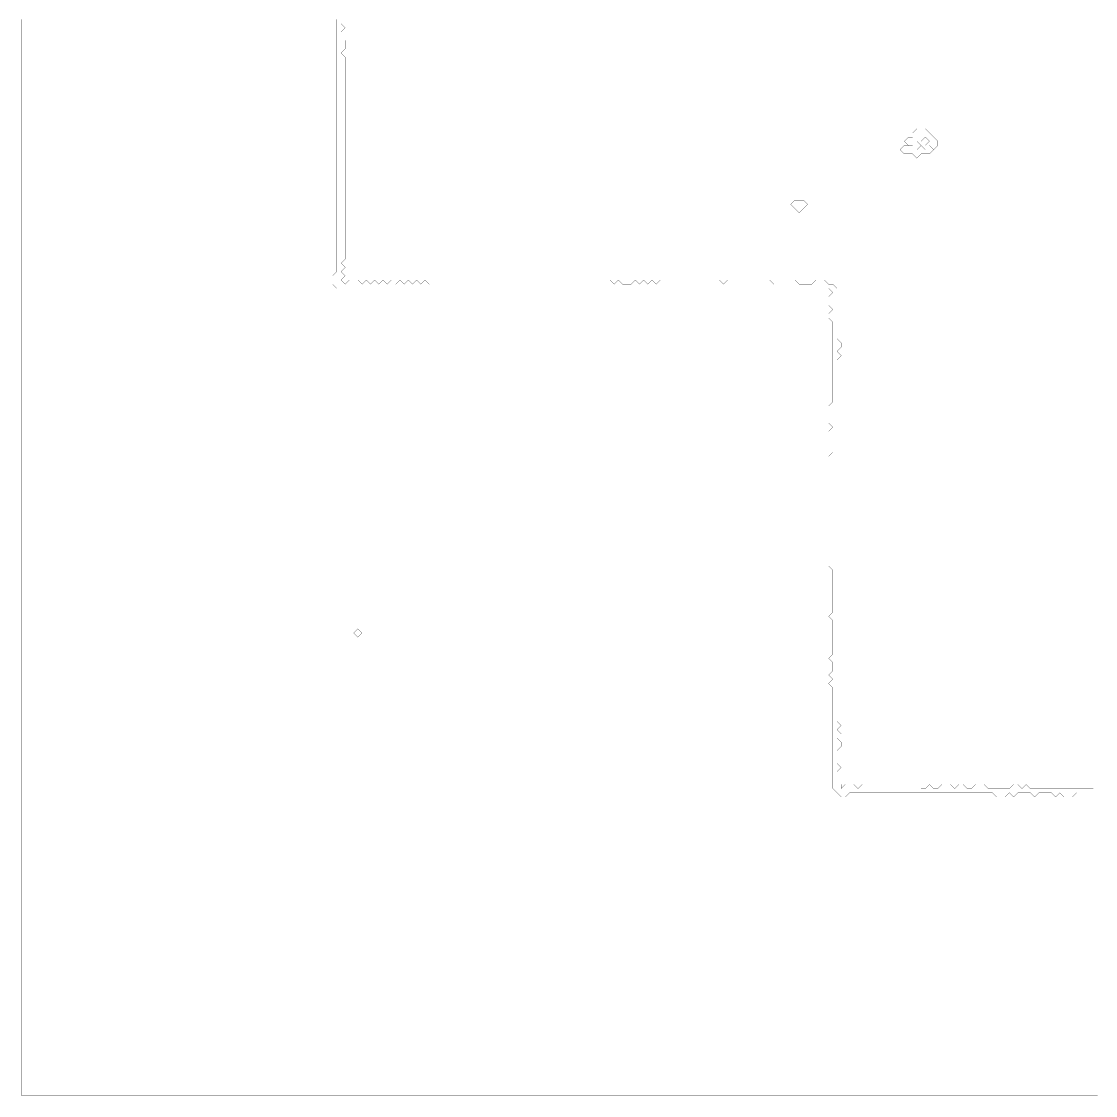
# Model space of a CAD drawing. Header units: metres. Extents: x 0 to 5070, y -5070 to 0.
# Drawn here: x 0 to 2535, y -5070 to -2535 of the extents above; entities that cross this region are included whole.
import ezdxf

# ---------------------------------------------------------------- set-up
doc = ezdxf.new("R2010")
doc.units = ezdxf.units.M
doc.layers.add('conductor', color=1, linetype='Continuous')
doc.layers.add('substrate', color=5, linetype='Continuous')

msp = doc.modelspace()

# ---------------------------------------------------------------- linework, layer by layer
at = {"layer": 'conductor', "const_width": 0.5}
msp.add_lwpolyline([(754.0625, -2530.078125), (754.0625, -2540), (763.984375, -2549.921875), (754.0625, -2559.84375), (754.0625, -2569.765625), (763.984375, -2579.6875), (763.984375, -2589.609375), (763.984375, -2599.53125), (754.0625, -2609.453125), (763.984375, -2619.375), (763.984375, -2629.296875), (763.984375, -2639.21875), (763.984375, -2649.140625), (763.984375, -2659.0625), (763.984375, -2668.984375), (763.984375, -2678.90625), (763.984375, -2688.828125), (763.984375, -2698.75), (763.984375, -2708.671875), (763.984375, -2718.59375), (763.984375, -2728.515625), (763.984375, -2738.4375), (763.984375, -2748.359375), (763.984375, -2758.28125), (763.984375, -2768.203125), (763.984375, -2778.125), (763.984375, -2788.046875), (763.984375, -2797.96875), (763.984375, -2807.890625), (763.984375, -2817.8125), (763.984375, -2827.734375), (763.984375, -2837.65625), (763.984375, -2847.578125), (763.984375, -2857.5), (763.984375, -2867.421875), (763.984375, -2877.34375), (763.984375, -2887.265625), (763.984375, -2897.1875), (763.984375, -2907.109375), (763.984375, -2917.03125), (763.984375, -2926.953125), (763.984375, -2936.875), (763.984375, -2946.796875), (763.984375, -2956.71875), (763.984375, -2966.640625), (763.984375, -2976.5625), (763.984375, -2986.484375), (763.984375, -2996.40625), (763.984375, -3006.328125), (763.984375, -3016.25), (763.984375, -3026.171875), (763.984375, -3036.09375), (763.984375, -3046.015625), (763.984375, -3055.9375), (763.984375, -3065.859375), (763.984375, -3075.78125), (763.984375, -3085.703125), (763.984375, -3095.625), (754.0625, -3105.546875), (763.984375, -3115.46875), (754.0625, -3125.390625), (763.984375, -3135.3125), (754.0625, -3145.234375), (763.984375, -3155.15625), (773.90625, -3145.234375), (783.828125, -3145.234375), (793.75, -3145.234375), (803.671875, -3155.15625), (813.59375, -3145.234375), (823.515625, -3155.15625), (833.4375, -3145.234375), (843.359375, -3155.15625), (853.28125, -3145.234375), (863.203125, -3155.15625), (873.125, -3145.234375), (883.046875, -3155.15625), (892.96875, -3145.234375), (902.890625, -3155.15625), (912.8125, -3145.234375), (922.734375, -3155.15625), (932.65625, -3145.234375), (942.578125, -3155.15625), (952.5, -3145.234375), (962.421875, -3155.15625), (972.34375, -3145.234375), (982.265625, -3145.234375), (992.1875, -3145.234375), (1002.109375, -3145.234375), (1012.03125, -3145.234375), (1021.953125, -3145.234375), (1031.875, -3145.234375), (1041.796875, -3145.234375), (1051.71875, -3145.234375), (1061.640625, -3145.234375), (1071.5625, -3145.234375), (1081.484375, -3145.234375), (1091.40625, -3145.234375), (1101.328125, -3145.234375), (1111.25, -3145.234375), (1121.171875, -3145.234375), (1131.09375, -3145.234375), (1141.015625, -3145.234375), (1150.9375, -3145.234375), (1160.859375, -3145.234375), (1170.78125, -3145.234375), (1180.703125, -3145.234375), (1190.625, -3145.234375), (1200.546875, -3145.234375), (1210.46875, -3145.234375), (1220.390625, -3145.234375), (1230.3125, -3145.234375), (1240.234375, -3145.234375), (1250.15625, -3145.234375), (1260.078125, -3145.234375), (1270, -3145.234375), (1279.921875, -3145.234375), (1289.84375, -3145.234375), (1299.765625, -3145.234375), (1309.6875, -3145.234375), (1319.609375, -3145.234375), (1329.53125, -3145.234375), (1339.453125, -3145.234375), (1349.375, -3145.234375), (1359.296875, -3145.234375), (1369.21875, -3145.234375), (1379.140625, -3145.234375), (1389.0625, -3145.234375), (1398.984375, -3155.15625), (1408.90625, -3145.234375), (1418.828125, -3155.15625), (1428.75, -3155.15625), (1438.671875, -3155.15625), (1448.59375, -3145.234375), (1458.515625, -3155.15625), (1468.4375, -3145.234375), (1478.359375, -3155.15625), (1488.28125, -3145.234375), (1498.203125, -3155.15625), (1508.125, -3145.234375), (1518.046875, -3145.234375), (1527.96875, -3145.234375), (1537.890625, -3145.234375), (1547.8125, -3145.234375), (1557.734375, -3145.234375), (1567.65625, -3145.234375), (1577.578125, -3145.234375), (1587.5, -3145.234375), (1597.421875, -3145.234375), (1607.34375, -3145.234375), (1617.265625, -3145.234375), (1627.1875, -3145.234375), (1637.109375, -3145.234375), (1647.03125, -3145.234375), (1656.953125, -3155.15625), (1666.875, -3145.234375), (1676.796875, -3145.234375), (1686.71875, -3145.234375), (1696.640625, -3145.234375), (1706.5625, -3145.234375), (1716.484375, -3145.234375), (1726.40625, -3145.234375), (1736.328125, -3145.234375), (1746.25, -3145.234375), (1756.171875, -3145.234375), (1766.09375, -3145.234375), (1776.015625, -3155.15625), (1785.9375, -3145.234375), (1795.859375, -3145.234375), (1805.78125, -3145.234375), (1815.703125, -3145.234375), (1825.625, -3145.234375), (1835.546875, -3155.15625), (1845.46875, -3155.15625), (1855.390625, -3155.15625), (1865.3125, -3155.15625), (1875.234375, -3145.234375), (1885.15625, -3145.234375), (1895.078125, -3145.234375), (1905, -3155.15625), (1914.921875, -3155.15625), (1924.84375, -3165.078125), (1924.84375, -3175), (1924.84375, -3184.921875), (1924.84375, -3194.84375), (1924.84375, -3204.765625), (1924.84375, -3214.6875), (1924.84375, -3224.609375), (1924.84375, -3234.53125), (1924.84375, -3244.453125), (1924.84375, -3254.375), (1924.84375, -3264.296875), (1924.84375, -3274.21875), (1924.84375, -3284.140625), (1934.765625, -3294.0625), (1934.765625, -3303.984375), (1924.84375, -3313.90625), (1934.765625, -3323.828125), (1924.84375, -3333.75), (1924.84375, -3343.671875), (1924.84375, -3353.59375), (1924.84375, -3363.515625), (1924.84375, -3373.4375), (1924.84375, -3383.359375), (1924.84375, -3393.28125), (1924.84375, -3403.203125), (1924.84375, -3413.125), (1924.84375, -3423.046875), (1924.84375, -3432.96875), (1924.84375, -3442.890625), (1924.84375, -3452.8125), (1924.84375, -3462.734375), (1924.84375, -3472.65625), (1924.84375, -3482.578125), (1924.84375, -3492.5), (1924.84375, -3502.421875), (1924.84375, -3512.34375), (1924.84375, -3522.265625), (1924.84375, -3532.1875), (1924.84375, -3542.109375), (1924.84375, -3552.03125), (1924.84375, -3561.953125), (1924.84375, -3571.875), (1924.84375, -3581.796875), (1924.84375, -3591.71875), (1924.84375, -3601.640625), (1924.84375, -3611.5625), (1924.84375, -3621.484375), (1924.84375, -3631.40625), (1924.84375, -3641.328125), (1924.84375, -3651.25), (1924.84375, -3661.171875), (1924.84375, -3671.09375), (1924.84375, -3681.015625), (1924.84375, -3690.9375), (1924.84375, -3700.859375), (1924.84375, -3710.78125), (1924.84375, -3720.703125), (1924.84375, -3730.625), (1924.84375, -3740.546875), (1924.84375, -3750.46875), (1924.84375, -3760.390625), (1924.84375, -3770.3125), (1924.84375, -3780.234375), (1924.84375, -3790.15625), (1924.84375, -3800.078125), (1924.84375, -3810), (1924.84375, -3819.921875), (1924.84375, -3829.84375), (1924.84375, -3839.765625), (1924.84375, -3849.6875), (1924.84375, -3859.609375), (1924.84375, -3869.53125), (1924.84375, -3879.453125), (1924.84375, -3889.375), (1924.84375, -3899.296875), (1924.84375, -3909.21875), (1924.84375, -3919.140625), (1924.84375, -3929.0625), (1924.84375, -3938.984375), (1924.84375, -3948.90625), (1924.84375, -3958.828125), (1924.84375, -3968.75), (1924.84375, -3978.671875), (1924.84375, -3988.59375), (1924.84375, -3998.515625), (1924.84375, -4008.4375), (1924.84375, -4018.359375), (1924.84375, -4028.28125), (1924.84375, -4038.203125), (1924.84375, -4048.125), (1924.84375, -4058.046875), (1924.84375, -4067.96875), (1924.84375, -4077.890625), (1924.84375, -4087.8125), (1924.84375, -4097.734375), (1924.84375, -4107.65625), (1924.84375, -4117.578125), (1924.84375, -4127.5), (1924.84375, -4137.421875), (1924.84375, -4147.34375), (1924.84375, -4157.265625), (1924.84375, -4167.1875), (1924.84375, -4177.109375), (1924.84375, -4187.03125), (1934.765625, -4196.953125), (1924.84375, -4206.875), (1934.765625, -4216.796875), (1924.84375, -4226.71875), (1934.765625, -4236.640625), (1934.765625, -4246.5625), (1924.84375, -4256.484375), (1924.84375, -4266.40625), (1924.84375, -4276.328125), (1924.84375, -4286.25), (1934.765625, -4296.171875), (1924.84375, -4306.09375), (1924.84375, -4316.015625), (1924.84375, -4325.9375), (1934.765625, -4335.859375), (1934.765625, -4345.78125), (1944.6875, -4335.859375), (1954.609375, -4335.859375), (1964.53125, -4335.859375), (1974.453125, -4345.78125), (1984.375, -4335.859375), (1994.296875, -4335.859375), (2004.21875, -4335.859375), (2014.140625, -4335.859375), (2024.0625, -4335.859375), (2033.984375, -4335.859375), (2043.90625, -4335.859375), (2053.828125, -4335.859375), (2063.75, -4335.859375), (2073.671875, -4335.859375), (2083.59375, -4335.859375), (2093.515625, -4335.859375), (2103.4375, -4335.859375), (2113.359375, -4335.859375), (2123.28125, -4345.78125), (2133.203125, -4345.78125), (2143.125, -4335.859375), (2153.046875, -4345.78125), (2162.96875, -4345.78125), (2172.890625, -4335.859375), (2182.8125, -4335.859375), (2192.734375, -4335.859375), (2202.65625, -4345.78125), (2212.578125, -4335.859375), (2222.5, -4335.859375), (2232.421875, -4345.78125), (2242.34375, -4345.78125), (2252.265625, -4335.859375), (2262.1875, -4335.859375), (2272.109375, -4335.859375), (2282.03125, -4345.78125), (2291.953125, -4345.78125), (2301.875, -4345.78125), (2311.796875, -4345.78125), (2321.71875, -4345.78125), (2331.640625, -4345.78125), (2341.5625, -4335.859375), (2351.484375, -4335.859375), (2361.40625, -4345.78125), (2371.328125, -4335.859375), (2381.25, -4345.78125), (2391.171875, -4345.78125), (2401.09375, -4345.78125), (2411.015625, -4345.78125), (2420.9375, -4345.78125), (2430.859375, -4345.78125), (2440.78125, -4345.78125), (2450.703125, -4345.78125), (2460.625, -4345.78125), (2470.546875, -4345.78125), (2480.46875, -4345.78125), (2490.390625, -4345.78125), (2500.3125, -4345.78125), (2510.234375, -4345.78125), (2520.15625, -4345.78125), (2530.078125, -4345.78125), (2540, -4355.703125)], dxfattribs=at)
for points in [[(2103.4375, -2797.96875), (2113.359375, -2788.046875), (2123.28125, -2788.046875), (2133.203125, -2788.046875), (2143.125, -2797.96875), (2153.046875, -2807.890625), (2162.96875, -2817.8125), (2162.96875, -2827.734375), (2153.046875, -2837.65625), (2143.125, -2827.734375), (2153.046875, -2837.65625), (2143.125, -2847.578125), (2133.203125, -2847.578125), (2123.28125, -2847.578125), (2113.359375, -2857.5), (2103.4375, -2847.578125), (2093.515625, -2847.578125), (2083.59375, -2847.578125), (2073.671875, -2837.65625), (2083.59375, -2827.734375), (2093.515625, -2827.734375), (2103.4375, -2827.734375), (2093.515625, -2827.734375), (2083.59375, -2817.8125), (2093.515625, -2807.890625), (2103.4375, -2807.890625)], [(1815.703125, -2966.640625), (1825.625, -2956.71875), (1835.546875, -2956.71875), (1845.46875, -2956.71875), (1855.390625, -2966.640625), (1845.46875, -2976.5625), (1835.546875, -2986.484375), (1825.625, -2976.5625)]]:
    msp.add_lwpolyline(points, close=True, dxfattribs=at)
at = {"layer": 'substrate', "const_width": 0.5}
for points in [[(0, -2530.078125), (0, -2540), (0, -2549.921875), (0, -2559.84375), (0, -2569.765625), (0, -2579.6875), (0, -2589.609375), (0, -2599.53125), (0, -2609.453125), (0, -2619.375), (0, -2629.296875), (0, -2639.21875), (0, -2649.140625), (0, -2659.0625), (0, -2668.984375), (0, -2678.90625), (0, -2688.828125), (0, -2698.75), (0, -2708.671875), (0, -2718.59375), (0, -2728.515625), (0, -2738.4375), (0, -2748.359375), (0, -2758.28125), (0, -2768.203125), (0, -2778.125), (0, -2788.046875), (0, -2797.96875), (0, -2807.890625), (0, -2817.8125), (0, -2827.734375), (0, -2837.65625), (0, -2847.578125), (0, -2857.5), (0, -2867.421875), (0, -2877.34375), (0, -2887.265625), (0, -2897.1875), (0, -2907.109375), (0, -2917.03125), (0, -2926.953125), (0, -2936.875), (0, -2946.796875), (0, -2956.71875), (0, -2966.640625), (0, -2976.5625), (0, -2986.484375), (0, -2996.40625), (0, -3006.328125), (0, -3016.25), (0, -3026.171875), (0, -3036.09375), (0, -3046.015625), (0, -3055.9375), (0, -3065.859375), (0, -3075.78125), (0, -3085.703125), (0, -3095.625), (0, -3105.546875), (0, -3115.46875), (0, -3125.390625), (0, -3135.3125), (0, -3145.234375), (0, -3155.15625), (0, -3165.078125), (0, -3175), (0, -3184.921875), (0, -3194.84375), (0, -3204.765625), (0, -3214.6875), (0, -3224.609375), (0, -3234.53125), (0, -3244.453125), (0, -3254.375), (0, -3264.296875), (0, -3274.21875), (0, -3284.140625), (0, -3294.0625), (0, -3303.984375), (0, -3313.90625), (0, -3323.828125), (0, -3333.75), (0, -3343.671875), (0, -3353.59375), (0, -3363.515625), (0, -3373.4375), (0, -3383.359375), (0, -3393.28125), (0, -3403.203125), (0, -3413.125), (0, -3423.046875), (0, -3432.96875), (0, -3442.890625), (0, -3452.8125), (0, -3462.734375), (0, -3472.65625), (0, -3482.578125), (0, -3492.5), (0, -3502.421875), (0, -3512.34375), (0, -3522.265625), (0, -3532.1875), (0, -3542.109375), (0, -3552.03125), (0, -3561.953125), (0, -3571.875), (0, -3581.796875), (0, -3591.71875), (0, -3601.640625), (0, -3611.5625), (0, -3621.484375), (0, -3631.40625), (0, -3641.328125), (0, -3651.25), (0, -3661.171875), (0, -3671.09375), (0, -3681.015625), (0, -3690.9375), (0, -3700.859375), (0, -3710.78125), (0, -3720.703125), (0, -3730.625), (0, -3740.546875), (0, -3750.46875), (0, -3760.390625), (0, -3770.3125), (0, -3780.234375), (0, -3790.15625), (0, -3800.078125), (0, -3810), (0, -3819.921875), (0, -3829.84375), (0, -3839.765625), (0, -3849.6875), (0, -3859.609375), (0, -3869.53125), (0, -3879.453125), (0, -3889.375), (0, -3899.296875), (0, -3909.21875), (0, -3919.140625), (0, -3929.0625), (0, -3938.984375), (0, -3948.90625), (0, -3958.828125), (0, -3968.75), (0, -3978.671875), (0, -3988.59375), (0, -3998.515625), (0, -4008.4375), (0, -4018.359375), (0, -4028.28125), (0, -4038.203125), (0, -4048.125), (0, -4058.046875), (0, -4067.96875), (0, -4077.890625), (0, -4087.8125), (0, -4097.734375), (0, -4107.65625), (0, -4117.578125), (0, -4127.5), (0, -4137.421875), (0, -4147.34375), (0, -4157.265625), (0, -4167.1875), (0, -4177.109375), (0, -4187.03125), (0, -4196.953125), (0, -4206.875), (0, -4216.796875), (0, -4226.71875), (0, -4236.640625), (0, -4246.5625), (0, -4256.484375), (0, -4266.40625), (0, -4276.328125), (0, -4286.25), (0, -4296.171875), (0, -4306.09375), (0, -4316.015625), (0, -4325.9375), (0, -4335.859375), (0, -4345.78125), (0, -4355.703125), (0, -4365.625), (0, -4375.546875), (0, -4385.46875), (0, -4395.390625), (0, -4405.3125), (0, -4415.234375), (0, -4425.15625), (0, -4435.078125), (0, -4445), (0, -4454.921875), (0, -4464.84375), (0, -4474.765625), (0, -4484.6875), (0, -4494.609375), (0, -4504.53125), (0, -4514.453125), (0, -4524.375), (0, -4534.296875), (0, -4544.21875), (0, -4554.140625), (0, -4564.0625), (0, -4573.984375), (0, -4583.90625), (0, -4593.828125), (0, -4603.75), (0, -4613.671875), (0, -4623.59375), (0, -4633.515625), (0, -4643.4375), (0, -4653.359375), (0, -4663.28125), (0, -4673.203125), (0, -4683.125), (0, -4693.046875), (0, -4702.96875), (0, -4712.890625), (0, -4722.8125), (0, -4732.734375), (0, -4742.65625), (0, -4752.578125), (0, -4762.5), (0, -4772.421875), (0, -4782.34375), (0, -4792.265625), (0, -4802.1875), (0, -4812.109375), (0, -4822.03125), (0, -4831.953125), (0, -4841.875), (0, -4851.796875), (0, -4861.71875), (0, -4871.640625), (0, -4881.5625), (0, -4891.484375), (0, -4901.40625), (0, -4911.328125), (0, -4921.25), (0, -4931.171875), (0, -4941.09375), (0, -4951.015625), (0, -4960.9375), (0, -4970.859375), (0, -4980.78125), (0, -4990.703125), (0, -5000.625), (0, -5010.546875), (0, -5020.46875), (0, -5030.390625), (0, -5040.3125), (0, -5050.234375), (0, -5060.15625), (0, -5070.078125), (9.921875, -5070.078125), (19.84375, -5070.078125), (29.765625, -5070.078125), (39.6875, -5070.078125), (49.609375, -5070.078125), (59.53125, -5070.078125), (69.453125, -5070.078125), (79.375, -5070.078125), (89.296875, -5070.078125), (99.21875, -5070.078125), (109.140625, -5070.078125), (119.0625, -5070.078125), (128.984375, -5070.078125), (138.90625, -5070.078125), (148.828125, -5070.078125), (158.75, -5070.078125), (168.671875, -5070.078125), (178.59375, -5070.078125), (188.515625, -5070.078125), (198.4375, -5070.078125), (208.359375, -5070.078125), (218.28125, -5070.078125), (228.203125, -5070.078125), (238.125, -5070.078125), (248.046875, -5070.078125), (257.96875, -5070.078125), (267.890625, -5070.078125), (277.8125, -5070.078125), (287.734375, -5070.078125), (297.65625, -5070.078125), (307.578125, -5070.078125), (317.5, -5070.078125), (327.421875, -5070.078125), (337.34375, -5070.078125), (347.265625, -5070.078125), (357.1875, -5070.078125), (367.109375, -5070.078125), (377.03125, -5070.078125), (386.953125, -5070.078125), (396.875, -5070.078125), (406.796875, -5070.078125), (416.71875, -5070.078125), (426.640625, -5070.078125), (436.5625, -5070.078125), (446.484375, -5070.078125), (456.40625, -5070.078125), (466.328125, -5070.078125), (476.25, -5070.078125), (486.171875, -5070.078125), (496.09375, -5070.078125), (506.015625, -5070.078125), (515.9375, -5070.078125), (525.859375, -5070.078125), (535.78125, -5070.078125), (545.703125, -5070.078125), (555.625, -5070.078125), (565.546875, -5070.078125), (575.46875, -5070.078125), (585.390625, -5070.078125), (595.3125, -5070.078125), (605.234375, -5070.078125), (615.15625, -5070.078125), (625.078125, -5070.078125), (635, -5070.078125), (644.921875, -5070.078125), (654.84375, -5070.078125), (664.765625, -5070.078125), (674.6875, -5070.078125), (684.609375, -5070.078125), (694.53125, -5070.078125), (704.453125, -5070.078125), (714.375, -5070.078125), (724.296875, -5070.078125), (734.21875, -5070.078125), (744.140625, -5070.078125), (754.0625, -5070.078125), (763.984375, -5070.078125), (773.90625, -5070.078125), (783.828125, -5070.078125), (793.75, -5070.078125), (803.671875, -5070.078125), (813.59375, -5070.078125), (823.515625, -5070.078125), (833.4375, -5070.078125), (843.359375, -5070.078125), (853.28125, -5070.078125), (863.203125, -5070.078125), (873.125, -5070.078125), (883.046875, -5070.078125), (892.96875, -5070.078125), (902.890625, -5070.078125), (912.8125, -5070.078125), (922.734375, -5070.078125), (932.65625, -5070.078125), (942.578125, -5070.078125), (952.5, -5070.078125), (962.421875, -5070.078125), (972.34375, -5070.078125), (982.265625, -5070.078125), (992.1875, -5070.078125), (1002.109375, -5070.078125), (1012.03125, -5070.078125), (1021.953125, -5070.078125), (1031.875, -5070.078125), (1041.796875, -5070.078125), (1051.71875, -5070.078125), (1061.640625, -5070.078125), (1071.5625, -5070.078125), (1081.484375, -5070.078125), (1091.40625, -5070.078125), (1101.328125, -5070.078125), (1111.25, -5070.078125), (1121.171875, -5070.078125), (1131.09375, -5070.078125), (1141.015625, -5070.078125), (1150.9375, -5070.078125), (1160.859375, -5070.078125), (1170.78125, -5070.078125), (1180.703125, -5070.078125), (1190.625, -5070.078125), (1200.546875, -5070.078125), (1210.46875, -5070.078125), (1220.390625, -5070.078125), (1230.3125, -5070.078125), (1240.234375, -5070.078125), (1250.15625, -5070.078125), (1260.078125, -5070.078125), (1270, -5070.078125), (1279.921875, -5070.078125), (1289.84375, -5070.078125), (1299.765625, -5070.078125), (1309.6875, -5070.078125), (1319.609375, -5070.078125), (1329.53125, -5070.078125), (1339.453125, -5070.078125), (1349.375, -5070.078125), (1359.296875, -5070.078125), (1369.21875, -5070.078125), (1379.140625, -5070.078125), (1389.0625, -5070.078125), (1398.984375, -5070.078125), (1408.90625, -5070.078125), (1418.828125, -5070.078125), (1428.75, -5070.078125), (1438.671875, -5070.078125), (1448.59375, -5070.078125), (1458.515625, -5070.078125), (1468.4375, -5070.078125), (1478.359375, -5070.078125), (1488.28125, -5070.078125), (1498.203125, -5070.078125), (1508.125, -5070.078125), (1518.046875, -5070.078125), (1527.96875, -5070.078125), (1537.890625, -5070.078125), (1547.8125, -5070.078125), (1557.734375, -5070.078125), (1567.65625, -5070.078125), (1577.578125, -5070.078125), (1587.5, -5070.078125), (1597.421875, -5070.078125), (1607.34375, -5070.078125), (1617.265625, -5070.078125), (1627.1875, -5070.078125), (1637.109375, -5070.078125), (1647.03125, -5070.078125), (1656.953125, -5070.078125), (1666.875, -5070.078125), (1676.796875, -5070.078125), (1686.71875, -5070.078125), (1696.640625, -5070.078125), (1706.5625, -5070.078125), (1716.484375, -5070.078125), (1726.40625, -5070.078125), (1736.328125, -5070.078125), (1746.25, -5070.078125), (1756.171875, -5070.078125), (1766.09375, -5070.078125), (1776.015625, -5070.078125), (1785.9375, -5070.078125), (1795.859375, -5070.078125), (1805.78125, -5070.078125), (1815.703125, -5070.078125), (1825.625, -5070.078125), (1835.546875, -5070.078125), (1845.46875, -5070.078125), (1855.390625, -5070.078125), (1865.3125, -5070.078125), (1875.234375, -5070.078125), (1885.15625, -5070.078125), (1895.078125, -5070.078125), (1905, -5070.078125), (1914.921875, -5070.078125), (1924.84375, -5070.078125), (1934.765625, -5070.078125), (1944.6875, -5070.078125), (1954.609375, -5070.078125), (1964.53125, -5070.078125), (1974.453125, -5070.078125), (1984.375, -5070.078125), (1994.296875, -5070.078125), (2004.21875, -5070.078125), (2014.140625, -5070.078125), (2024.0625, -5070.078125), (2033.984375, -5070.078125), (2043.90625, -5070.078125), (2053.828125, -5070.078125), (2063.75, -5070.078125), (2073.671875, -5070.078125), (2083.59375, -5070.078125), (2093.515625, -5070.078125), (2103.4375, -5070.078125), (2113.359375, -5070.078125), (2123.28125, -5070.078125), (2133.203125, -5070.078125), (2143.125, -5070.078125), (2153.046875, -5070.078125), (2162.96875, -5070.078125), (2172.890625, -5070.078125), (2182.8125, -5070.078125), (2192.734375, -5070.078125), (2202.65625, -5070.078125), (2212.578125, -5070.078125), (2222.5, -5070.078125), (2232.421875, -5070.078125), (2242.34375, -5070.078125), (2252.265625, -5070.078125), (2262.1875, -5070.078125), (2272.109375, -5070.078125), (2282.03125, -5070.078125), (2291.953125, -5070.078125), (2301.875, -5070.078125), (2311.796875, -5070.078125), (2321.71875, -5070.078125), (2331.640625, -5070.078125), (2341.5625, -5070.078125), (2351.484375, -5070.078125), (2361.40625, -5070.078125), (2371.328125, -5070.078125), (2381.25, -5070.078125), (2391.171875, -5070.078125), (2401.09375, -5070.078125), (2411.015625, -5070.078125), (2420.9375, -5070.078125), (2430.859375, -5070.078125), (2440.78125, -5070.078125), (2450.703125, -5070.078125), (2460.625, -5070.078125), (2470.546875, -5070.078125), (2480.46875, -5070.078125), (2490.390625, -5070.078125), (2500.3125, -5070.078125), (2510.234375, -5070.078125), (2520.15625, -5070.078125), (2530.078125, -5070.078125), (2540, -5070.078125)], [(2540, -4365.625), (2530.078125, -4365.625), (2520.15625, -4365.625), (2510.234375, -4365.625), (2500.3125, -4365.625), (2490.390625, -4355.703125), (2480.46875, -4365.625), (2470.546875, -4365.625), (2460.625, -4365.625), (2450.703125, -4355.703125), (2440.78125, -4365.625), (2430.859375, -4355.703125), (2420.9375, -4355.703125), (2411.015625, -4355.703125), (2401.09375, -4355.703125), (2391.171875, -4365.625), (2381.25, -4355.703125), (2371.328125, -4355.703125), (2361.40625, -4355.703125), (2351.484375, -4355.703125), (2341.5625, -4365.625), (2331.640625, -4355.703125), (2321.71875, -4365.625), (2311.796875, -4365.625), (2301.875, -4365.625), (2291.953125, -4355.703125), (2282.03125, -4355.703125), (2272.109375, -4355.703125), (2262.1875, -4355.703125), (2252.265625, -4355.703125), (2242.34375, -4355.703125), (2232.421875, -4355.703125), (2222.5, -4355.703125), (2212.578125, -4355.703125), (2202.65625, -4355.703125), (2192.734375, -4355.703125), (2182.8125, -4355.703125), (2172.890625, -4355.703125), (2162.96875, -4355.703125), (2153.046875, -4355.703125), (2143.125, -4355.703125), (2133.203125, -4355.703125), (2123.28125, -4355.703125), (2113.359375, -4355.703125), (2103.4375, -4355.703125), (2093.515625, -4355.703125), (2083.59375, -4355.703125), (2073.671875, -4355.703125), (2063.75, -4355.703125), (2053.828125, -4355.703125), (2043.90625, -4355.703125), (2033.984375, -4355.703125), (2024.0625, -4355.703125), (2014.140625, -4355.703125), (2004.21875, -4355.703125), (1994.296875, -4355.703125), (1984.375, -4355.703125), (1974.453125, -4355.703125), (1964.53125, -4355.703125), (1954.609375, -4355.703125), (1944.6875, -4365.625), (1934.765625, -4365.625), (1924.84375, -4355.703125), (1914.921875, -4345.78125), (1914.921875, -4335.859375), (1914.921875, -4325.9375), (1914.921875, -4316.015625), (1914.921875, -4306.09375), (1914.921875, -4296.171875), (1914.921875, -4286.25), (1914.921875, -4276.328125), (1914.921875, -4266.40625), (1914.921875, -4256.484375), (1914.921875, -4246.5625), (1914.921875, -4236.640625), (1914.921875, -4226.71875), (1914.921875, -4216.796875), (1914.921875, -4206.875), (1914.921875, -4196.953125), (1914.921875, -4187.03125), (1914.921875, -4177.109375), (1914.921875, -4167.1875), (1914.921875, -4157.265625), (1914.921875, -4147.34375), (1914.921875, -4137.421875), (1914.921875, -4127.5), (1914.921875, -4117.578125), (1914.921875, -4107.65625), (1905, -4097.734375), (1914.921875, -4087.8125), (1905, -4077.890625), (1914.921875, -4067.96875), (1914.921875, -4058.046875), (1914.921875, -4048.125), (1905, -4038.203125), (1914.921875, -4028.28125), (1914.921875, -4018.359375), (1914.921875, -4008.4375), (1914.921875, -3998.515625), (1914.921875, -3988.59375), (1914.921875, -3978.671875), (1914.921875, -3968.75), (1914.921875, -3958.828125), (1914.921875, -3948.90625), (1905, -3938.984375), (1914.921875, -3929.0625), (1914.921875, -3919.140625), (1914.921875, -3909.21875), (1914.921875, -3899.296875), (1914.921875, -3889.375), (1914.921875, -3879.453125), (1914.921875, -3869.53125), (1914.921875, -3859.609375), (1914.921875, -3849.6875), (1914.921875, -3839.765625), (1914.921875, -3829.84375), (1905, -3819.921875), (1905, -3810), (1905, -3800.078125), (1905, -3790.15625), (1905, -3780.234375), (1905, -3770.3125), (1905, -3760.390625), (1905, -3750.46875), (1905, -3740.546875), (1905, -3730.625), (1905, -3720.703125), (1905, -3710.78125), (1905, -3700.859375), (1905, -3690.9375), (1905, -3681.015625), (1905, -3671.09375), (1905, -3661.171875), (1905, -3651.25), (1905, -3641.328125), (1905, -3631.40625), (1905, -3621.484375), (1905, -3611.5625), (1905, -3601.640625), (1905, -3591.71875), (1905, -3581.796875), (1905, -3571.875), (1905, -3561.953125), (1914.921875, -3552.03125), (1905, -3542.109375), (1905, -3532.1875), (1905, -3522.265625), (1905, -3512.34375), (1905, -3502.421875), (1914.921875, -3492.5), (1905, -3482.578125), (1905, -3472.65625), (1905, -3462.734375), (1905, -3452.8125), (1905, -3442.890625), (1914.921875, -3432.96875), (1914.921875, -3423.046875), (1914.921875, -3413.125), (1914.921875, -3403.203125), (1914.921875, -3393.28125), (1914.921875, -3383.359375), (1914.921875, -3373.4375), (1914.921875, -3363.515625), (1914.921875, -3353.59375), (1914.921875, -3343.671875), (1914.921875, -3333.75), (1914.921875, -3323.828125), (1914.921875, -3313.90625), (1914.921875, -3303.984375), (1914.921875, -3294.0625), (1914.921875, -3284.140625), (1914.921875, -3274.21875), (1914.921875, -3264.296875), (1914.921875, -3254.375), (1914.921875, -3244.453125), (1905, -3234.53125), (1905, -3224.609375), (1914.921875, -3214.6875), (1905, -3204.765625), (1905, -3194.84375), (1905, -3184.921875), (1914.921875, -3175), (1905, -3165.078125), (1895.078125, -3165.078125), (1885.15625, -3165.078125), (1875.234375, -3165.078125), (1865.3125, -3165.078125), (1855.390625, -3165.078125), (1845.46875, -3165.078125), (1835.546875, -3165.078125), (1825.625, -3165.078125), (1815.703125, -3165.078125), (1805.78125, -3165.078125), (1795.859375, -3165.078125), (1785.9375, -3165.078125), (1776.015625, -3165.078125), (1766.09375, -3165.078125), (1756.171875, -3165.078125), (1746.25, -3165.078125), (1736.328125, -3165.078125), (1726.40625, -3165.078125), (1716.484375, -3165.078125), (1706.5625, -3165.078125), (1696.640625, -3165.078125), (1686.71875, -3165.078125), (1676.796875, -3165.078125), (1666.875, -3165.078125), (1656.953125, -3165.078125), (1647.03125, -3165.078125), (1637.109375, -3165.078125), (1627.1875, -3165.078125), (1617.265625, -3165.078125), (1607.34375, -3165.078125), (1597.421875, -3165.078125), (1587.5, -3165.078125), (1577.578125, -3165.078125), (1567.65625, -3165.078125), (1557.734375, -3165.078125), (1547.8125, -3165.078125), (1537.890625, -3165.078125), (1527.96875, -3165.078125), (1518.046875, -3165.078125), (1508.125, -3165.078125), (1498.203125, -3165.078125), (1488.28125, -3165.078125), (1478.359375, -3165.078125), (1468.4375, -3165.078125), (1458.515625, -3165.078125), (1448.59375, -3165.078125), (1438.671875, -3165.078125), (1428.75, -3165.078125), (1418.828125, -3165.078125), (1408.90625, -3165.078125), (1398.984375, -3165.078125), (1389.0625, -3165.078125), (1379.140625, -3165.078125), (1369.21875, -3165.078125), (1359.296875, -3165.078125), (1349.375, -3165.078125), (1339.453125, -3165.078125), (1329.53125, -3165.078125), (1319.609375, -3165.078125), (1309.6875, -3165.078125), (1299.765625, -3165.078125), (1289.84375, -3165.078125), (1279.921875, -3165.078125), (1270, -3165.078125), (1260.078125, -3165.078125), (1250.15625, -3165.078125), (1240.234375, -3165.078125), (1230.3125, -3165.078125), (1220.390625, -3165.078125), (1210.46875, -3165.078125), (1200.546875, -3165.078125), (1190.625, -3165.078125), (1180.703125, -3165.078125), (1170.78125, -3165.078125), (1160.859375, -3165.078125), (1150.9375, -3165.078125), (1141.015625, -3165.078125), (1131.09375, -3165.078125), (1121.171875, -3165.078125), (1111.25, -3165.078125), (1101.328125, -3165.078125), (1091.40625, -3165.078125), (1081.484375, -3165.078125), (1071.5625, -3165.078125), (1061.640625, -3165.078125), (1051.71875, -3165.078125), (1041.796875, -3165.078125), (1031.875, -3165.078125), (1021.953125, -3165.078125), (1012.03125, -3165.078125), (1002.109375, -3165.078125), (992.1875, -3165.078125), (982.265625, -3165.078125), (972.34375, -3165.078125), (962.421875, -3165.078125), (952.5, -3165.078125), (942.578125, -3165.078125), (932.65625, -3165.078125), (922.734375, -3165.078125), (912.8125, -3165.078125), (902.890625, -3165.078125), (892.96875, -3165.078125), (883.046875, -3165.078125), (873.125, -3165.078125), (863.203125, -3165.078125), (853.28125, -3165.078125), (843.359375, -3165.078125), (833.4375, -3165.078125), (823.515625, -3165.078125), (813.59375, -3165.078125), (803.671875, -3165.078125), (793.75, -3165.078125), (783.828125, -3165.078125), (773.90625, -3165.078125), (763.984375, -3165.078125), (754.0625, -3165.078125), (744.140625, -3165.078125), (734.21875, -3155.15625), (734.21875, -3145.234375), (734.21875, -3135.3125), (744.140625, -3125.390625), (744.140625, -3115.46875), (744.140625, -3105.546875), (744.140625, -3095.625), (744.140625, -3085.703125), (744.140625, -3075.78125), (744.140625, -3065.859375), (744.140625, -3055.9375), (744.140625, -3046.015625), (744.140625, -3036.09375), (744.140625, -3026.171875), (744.140625, -3016.25), (744.140625, -3006.328125), (744.140625, -2996.40625), (744.140625, -2986.484375), (744.140625, -2976.5625), (744.140625, -2966.640625), (744.140625, -2956.71875), (744.140625, -2946.796875), (744.140625, -2936.875), (744.140625, -2926.953125), (744.140625, -2917.03125), (744.140625, -2907.109375), (744.140625, -2897.1875), (744.140625, -2887.265625), (744.140625, -2877.34375), (744.140625, -2867.421875), (744.140625, -2857.5), (744.140625, -2847.578125), (744.140625, -2837.65625), (744.140625, -2827.734375), (744.140625, -2817.8125), (744.140625, -2807.890625), (744.140625, -2797.96875), (744.140625, -2788.046875), (744.140625, -2778.125), (744.140625, -2768.203125), (744.140625, -2758.28125), (744.140625, -2748.359375), (744.140625, -2738.4375), (744.140625, -2728.515625), (744.140625, -2718.59375), (744.140625, -2708.671875), (744.140625, -2698.75), (744.140625, -2688.828125), (744.140625, -2678.90625), (744.140625, -2668.984375), (744.140625, -2659.0625), (744.140625, -2649.140625), (744.140625, -2639.21875), (744.140625, -2629.296875), (744.140625, -2619.375), (744.140625, -2609.453125), (744.140625, -2599.53125), (744.140625, -2589.609375), (744.140625, -2579.6875), (744.140625, -2569.765625), (744.140625, -2559.84375), (744.140625, -2549.921875), (744.140625, -2540), (744.140625, -2530.078125)]]:
    msp.add_lwpolyline(points, dxfattribs=at)
for points in [[(2133.203125, -2797.96875), (2133.203125, -2807.890625), (2123.28125, -2817.8125), (2113.359375, -2817.8125), (2123.28125, -2827.734375), (2113.359375, -2837.65625), (2123.28125, -2827.734375), (2133.203125, -2837.65625), (2133.203125, -2827.734375), (2143.125, -2817.8125), (2133.203125, -2807.890625)], [(2093.515625, -2817.8125)], [(2083.59375, -2857.5)], [(783.828125, -3978.671875), (793.75, -3968.75), (803.671875, -3978.671875), (793.75, -3988.59375)]]:
    msp.add_lwpolyline(points, close=True, dxfattribs=at)

doc.saveas('drawing.dxf')
